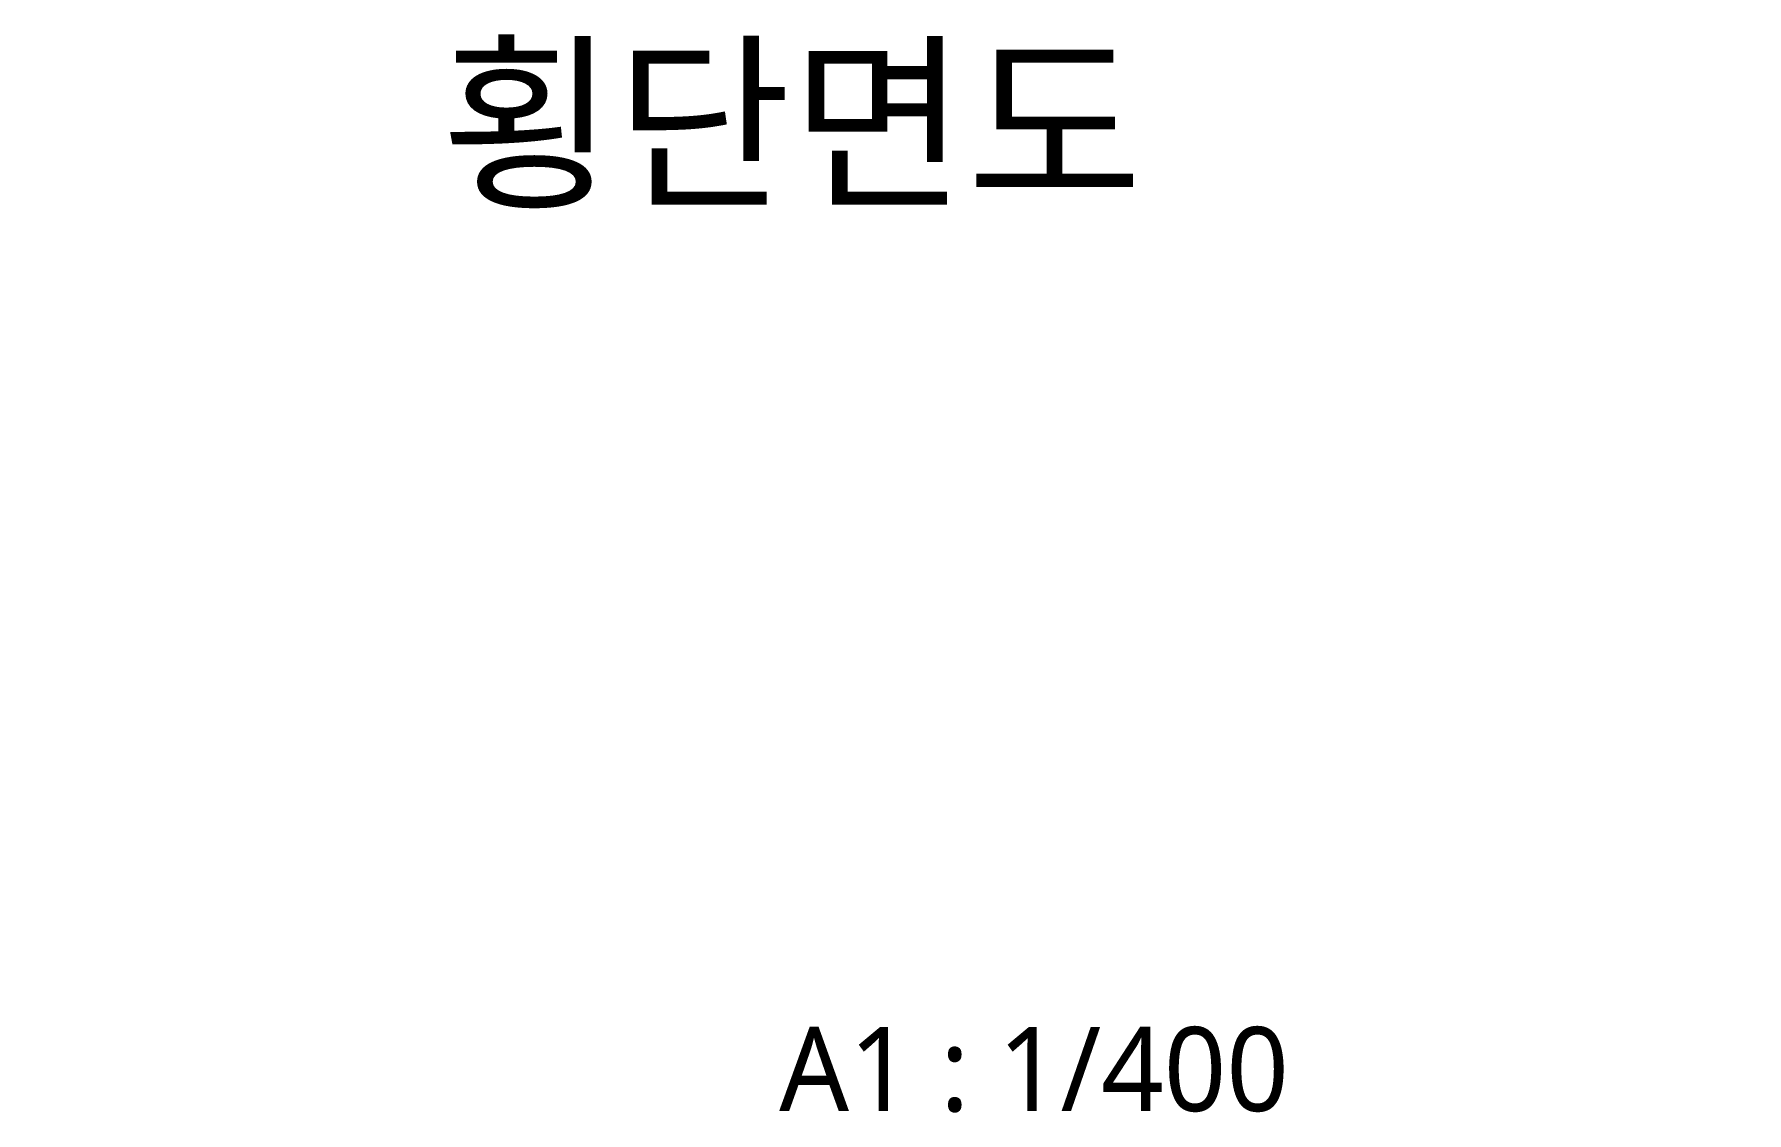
# Model space of a CAD drawing. Header units: millimetres. Extents: x -408440 to 245560, y -226171 to -13195.
# Drawn here: x 221097 to 245560, y -196836 to -181432 of the extents above; entities that cross this region are included whole.
import ezdxf
from ezdxf.enums import TextEntityAlignment as Align
from ezdxf.xclip import XClip

# ---------------------------------------------------------------- set-up
doc = ezdxf.new("R2010")
doc.units = ezdxf.units.MM
doc.header["$LTSCALE"] = 5
doc.header["$MEASUREMENT"] = 0
doc.layers.get('0').update_dxf_attribs({"linetype": 'CONTINUOUS'})
for name, color, linetype, lineweight in [('A-BORD-TEXT', 3, 'CONTINUOUS', 25), ('A-XXXX-FIN2', 6, 'CONTINUOUS', 20), ('A-XXXX-INSL2', 8, 'CONTINUOUS', 18)]:
    doc.layers.add(name, color=color, linetype=linetype, lineweight=lineweight)
doc.styles.add('맑은고딕', font='malgun.ttf')

# ---------------------------------------------------------------- blocks, each defined once
blk = doc.blocks.new('지하2층')
at = {"layer": 'A-XXXX-FIN2'}
blk.add_line((4801923.8, -391118.7), (4878823.8, -391118.7), dxfattribs=at)
at = {"layer": 'A-XXXX-INSL2'}
blk.add_line((4801923.8, -391268.7), (4878823.8, -391268.7), dxfattribs=at)
blk.add_lwpolyline([(4849810.3, -391382.4, -1.37259), (4849757.3, -391382.4), (4849780.3, -391305.1, 1.37259), (4849727.3, -391305.1), (4849750.3, -391382.4, -1.37259), (4849697.3, -391382.4), (4849720.3, -391305.1, 1.37259), (4849667.3, -391305.1), (4849690.3, -391382.4, -1.37259), (4849637.3, -391382.4), (4849660.3, -391305.1, 1.37259), (4849607.3, -391305.1), (4849630.3, -391382.4, -1.37259), (4849577.3, -391382.4), (4849600.3, -391305.1, 1.37259), (4849547.3, -391305.1), (4849570.3, -391382.4, -1.37259), (4849517.3, -391382.4), (4849540.3, -391305.1, 1.37259), (4849487.3, -391305.1), (4849510.3, -391382.4, -1.37259), (4849457.3, -391382.4), (4849480.3, -391305.1, 1.37259), (4849427.3, -391305.1), (4849450.3, -391382.4, -1.37259), (4849397.3, -391382.4), (4849420.3, -391305.1, 1.37259), (4849367.3, -391305.1), (4849390.3, -391382.4, -1.37259), (4849337.3, -391382.4), (4849360.3, -391305.1, 1.37259), (4849307.3, -391305.1), (4849330.3, -391382.4, -1.37259), (4849277.3, -391382.4), (4849300.3, -391305.1, 1.37259), (4849247.3, -391305.1), (4849270.3, -391382.4, -1.37259), (4849217.3, -391382.4), (4849240.3, -391305.1, 1.37259), (4849187.3, -391305.1), (4849210.3, -391382.4, -1.37259), (4849157.3, -391382.4), (4849180.3, -391305.1, 1.37259), (4849127.3, -391305.1), (4849150.3, -391382.4, -1.37259), (4849097.3, -391382.4), (4849120.3, -391305.1, 1.37259), (4849067.3, -391305.1), (4849090.3, -391382.4, -1.37259), (4849037.3, -391382.4), (4849060.3, -391305.1, 1.37259), (4849007.3, -391305.1), (4849030.3, -391382.4, -1.37259), (4848977.3, -391382.4), (4849000.3, -391305.1, 1.37259), (4848947.3, -391305.1), (4848970.3, -391382.4, -1.37259), (4848917.3, -391382.4), (4848940.3, -391305.1, 1.37259), (4848887.3, -391305.1), (4848910.3, -391382.4, -1.37259), (4848857.3, -391382.4), (4848880.3, -391305.1, 1.37259), (4848827.3, -391305.1), (4848850.3, -391382.4, -1.37259), (4848797.3, -391382.4), (4848820.3, -391305.1, 1.37259), (4848767.3, -391305.1), (4848790.3, -391382.4, -1.37259), (4848737.3, -391382.4), (4848760.3, -391305.1, 1.37259), (4848707.3, -391305.1), (4848730.3, -391382.4, -1.37259), (4848677.3, -391382.4), (4848700.3, -391305.1, 1.37259), (4848647.3, -391305.1), (4848670.3, -391382.4, -1.37259), (4848617.3, -391382.4), (4848640.3, -391305.1, 1.37259), (4848587.3, -391305.1), (4848610.3, -391382.4, -1.37259), (4848557.3, -391382.4), (4848580.3, -391305.1, 1.37259), (4848527.3, -391305.1), (4848550.3, -391382.4, -1.37259), (4848497.3, -391382.4), (4848520.3, -391305.1, 1.37259), (4848467.3, -391305.1), (4848490.3, -391382.4, -1.37259), (4848437.3, -391382.4), (4848460.3, -391305.1, 1.37259), (4848407.3, -391305.1), (4848430.3, -391382.4, -1.37259), (4848377.3, -391382.4), (4848400.3, -391305.1, 1.37259), (4848347.3, -391305.1), (4848370.3, -391382.4, -1.37259), (4848317.3, -391382.4), (4848340.3, -391305.1, 1.37259), (4848287.3, -391305.1), (4848310.3, -391382.4, -1.37259), (4848257.3, -391382.4), (4848280.3, -391305.1, 1.37259), (4848227.3, -391305.1), (4848250.3, -391382.4, -1.37259), (4848197.3, -391382.4), (4848220.3, -391305.1, 1.37259), (4848167.3, -391305.1), (4848190.3, -391382.4, -1.37259), (4848137.3, -391382.4), (4848160.3, -391305.1, 1.37259), (4848107.3, -391305.1), (4848130.3, -391382.4, -1.37259), (4848077.3, -391382.4), (4848100.3, -391305.1, 1.37259), (4848047.3, -391305.1), (4848070.3, -391382.4, -1.37259), (4848017.3, -391382.4), (4848040.3, -391305.1, 1.37259), (4847987.3, -391305.1), (4848010.3, -391382.4, -1.37259), (4847957.3, -391382.4), (4847980.3, -391305.1, 1.37259), (4847927.3, -391305.1), (4847950.3, -391382.4, -1.37259), (4847897.3, -391382.4), (4847920.3, -391305.1, 1.37259), (4847867.3, -391305.1), (4847890.3, -391382.4, -1.37259), (4847837.3, -391382.4), (4847860.3, -391305.1, 1.37259), (4847807.3, -391305.1), (4847830.3, -391382.4, -1.37259), (4847777.3, -391382.4), (4847800.3, -391305.1, 1.37259), (4847747.3, -391305.1), (4847770.3, -391382.4, -1.37259), (4847717.3, -391382.4), (4847740.3, -391305.1, 1.37259), (4847687.3, -391305.1), (4847710.3, -391382.4, -1.37259), (4847657.3, -391382.4), (4847680.3, -391305.1, 1.37259), (4847627.3, -391305.1), (4847650.3, -391382.4, -1.37259), (4847597.3, -391382.4), (4847620.3, -391305.1, 1.37259), (4847567.3, -391305.1), (4847590.3, -391382.4, -1.37259), (4847537.3, -391382.4), (4847560.3, -391305.1, 1.37259), (4847507.3, -391305.1), (4847530.3, -391382.4, -1.37259), (4847477.3, -391382.4), (4847500.3, -391305.1, 1.37259), (4847447.3, -391305.1), (4847470.3, -391382.4, -1.37259), (4847417.3, -391382.4), (4847440.3, -391305.1, 1.37259), (4847387.3, -391305.1), (4847410.3, -391382.4, -1.37259), (4847357.3, -391382.4), (4847380.3, -391305.1, 1.37259), (4847327.3, -391305.1), (4847350.3, -391382.4, -1.37259), (4847297.3, -391382.4), (4847320.3, -391305.1, 1.37259), (4847267.3, -391305.1), (4847290.3, -391382.4, -1.37259), (4847237.3, -391382.4), (4847260.3, -391305.1, 1.37259), (4847207.3, -391305.1), (4847230.3, -391382.4, -1.37259), (4847177.3, -391382.4), (4847200.3, -391305.1, 1.37259), (4847147.3, -391305.1), (4847170.3, -391382.4, -1.37259), (4847117.3, -391382.4), (4847140.3, -391305.1, 1.37259), (4847087.3, -391305.1), (4847110.3, -391382.4, -1.37259), (4847057.3, -391382.4), (4847080.3, -391305.1, 1.37259), (4847027.3, -391305.1), (4847050.3, -391382.4, -1.37259), (4846997.3, -391382.4), (4847020.3, -391305.1, 1.37259), (4846967.3, -391305.1), (4846990.3, -391382.4, -1.37259), (4846937.3, -391382.4), (4846960.3, -391305.1, 1.37259), (4846907.3, -391305.1), (4846930.3, -391382.4, -1.37259), (4846877.3, -391382.4), (4846900.3, -391305.1, 1.37259), (4846847.3, -391305.1), (4846870.3, -391382.4, -1.37259), (4846817.3, -391382.4), (4846840.3, -391305.1, 1.37259), (4846787.3, -391305.1), (4846810.3, -391382.4, -1.37259), (4846757.3, -391382.4), (4846780.3, -391305.1, 1.37259), (4846727.3, -391305.1), (4846750.3, -391382.4, -1.37259), (4846697.3, -391382.4), (4846720.3, -391305.1, 1.37259), (4846667.3, -391305.1), (4846690.3, -391382.4, -1.37259), (4846637.3, -391382.4), (4846660.3, -391305.1, 1.37259), (4846607.3, -391305.1), (4846630.3, -391382.4, -1.37259), (4846577.3, -391382.4), (4846600.3, -391305.1, 1.37259), (4846547.3, -391305.1), (4846570.3, -391382.4, -1.37259), (4846517.3, -391382.4), (4846540.3, -391305.1, 1.37259), (4846487.3, -391305.1), (4846510.3, -391382.4, -1.37259), (4846457.3, -391382.4), (4846480.3, -391305.1, 1.37259), (4846427.3, -391305.1), (4846450.3, -391382.4, -1.37259), (4846397.3, -391382.4), (4846420.3, -391305.1, 1.37259), (4846367.3, -391305.1), (4846390.3, -391382.4, -1.37259), (4846337.3, -391382.4), (4846360.3, -391305.1, 1.37259), (4846307.3, -391305.1), (4846330.3, -391382.4, -1.37259), (4846277.3, -391382.4), (4846300.3, -391305.1, 1.37259), (4846247.3, -391305.1), (4846270.3, -391382.4, -1.37259), (4846217.3, -391382.4), (4846240.3, -391305.1, 1.37259), (4846187.3, -391305.1), (4846210.3, -391382.4, -1.37259), (4846157.3, -391382.4), (4846180.3, -391305.1, 1.37259), (4846127.3, -391305.1), (4846150.3, -391382.4, -1.37259), (4846097.3, -391382.4), (4846120.3, -391305.1, 1.37259), (4846067.3, -391305.1), (4846090.3, -391382.4, -1.37259), (4846037.3, -391382.4), (4846060.3, -391305.1, 1.37259), (4846007.3, -391305.1), (4846030.3, -391382.4, -1.37259), (4845977.3, -391382.4), (4846000.3, -391305.1, 1.37259), (4845947.3, -391305.1), (4845970.3, -391382.4, -1.37259), (4845917.3, -391382.4), (4845940.3, -391305.1, 1.37259), (4845887.3, -391305.1), (4845910.3, -391382.4, -1.37259), (4845857.3, -391382.4), (4845880.3, -391305.1, 1.37259), (4845827.3, -391305.1), (4845850.3, -391382.4, -1.37259), (4845797.3, -391382.4), (4845820.3, -391305.1, 1.37259), (4845767.3, -391305.1), (4845790.3, -391382.4, -1.37259), (4845737.3, -391382.4), (4845760.3, -391305.1, 1.37259), (4845707.3, -391305.1), (4845730.3, -391382.4, -1.37259), (4845677.3, -391382.4), (4845700.3, -391305.1, 1.37259), (4845647.3, -391305.1), (4845670.3, -391382.4, -1.37259), (4845617.3, -391382.4), (4845640.3, -391305.1, 1.37259), (4845587.3, -391305.1), (4845610.3, -391382.4, -1.37259), (4845557.3, -391382.4), (4845580.3, -391305.1, 1.37259), (4845527.3, -391305.1), (4845550.3, -391382.4, -1.37259), (4845497.3, -391382.4), (4845520.3, -391305.1, 1.37259), (4845467.3, -391305.1), (4845490.3, -391382.4, -1.37259), (4845437.3, -391382.4), (4845460.3, -391305.1, 1.37259), (4845407.3, -391305.1), (4845430.3, -391382.4, -1.37259), (4845377.3, -391382.4), (4845400.3, -391305.1, 1.37259), (4845347.3, -391305.1), (4845370.3, -391382.4, -1.37259), (4845317.3, -391382.4), (4845340.3, -391305.1, 1.37259), (4845287.3, -391305.1), (4845310.3, -391382.4, -1.37259), (4845257.3, -391382.4), (4845280.3, -391305.1, 1.37259), (4845227.3, -391305.1), (4845250.3, -391382.4, -1.37259), (4845197.3, -391382.4), (4845220.3, -391305.1, 1.37259), (4845167.3, -391305.1), (4845190.3, -391382.4, -1.37259), (4845137.3, -391382.4), (4845160.3, -391305.1, 1.37259), (4845107.3, -391305.1), (4845130.3, -391382.4, -1.37259), (4845077.3, -391382.4), (4845100.3, -391305.1, 1.37259), (4845047.3, -391305.1), (4845070.3, -391382.4, -1.37259), (4845017.3, -391382.4), (4845040.3, -391305.1, 1.37259), (4844987.3, -391305.1), (4845010.3, -391382.4, -1.37259), (4844957.3, -391382.4), (4844980.3, -391305.1, 1.37259), (4844927.3, -391305.1), (4844950.3, -391382.4, -1.37259), (4844897.3, -391382.4), (4844920.3, -391305.1, 1.37259), (4844867.3, -391305.1), (4844890.3, -391382.4, -1.37259), (4844837.3, -391382.4), (4844860.3, -391305.1, 1.37259), (4844807.3, -391305.1), (4844830.3, -391382.4, -1.37259), (4844777.3, -391382.4), (4844800.3, -391305.1, 1.37259), (4844747.3, -391305.1), (4844770.3, -391382.4, -1.37259), (4844717.3, -391382.4), (4844740.3, -391305.1, 1.37259), (4844687.3, -391305.1), (4844710.3, -391382.4, -1.37259), (4844657.3, -391382.4), (4844680.3, -391305.1, 1.37259), (4844627.3, -391305.1), (4844650.3, -391382.4, -1.37259), (4844597.3, -391382.4), (4844620.3, -391305.1, 1.37259), (4844567.3, -391305.1), (4844590.3, -391382.4, -1.37259), (4844537.3, -391382.4), (4844560.3, -391305.1, 1.37259), (4844507.3, -391305.1), (4844530.3, -391382.4, -1.37259), (4844477.3, -391382.4), (4844500.3, -391305.1, 1.37259), (4844447.3, -391305.1), (4844470.3, -391382.4, -1.37259), (4844417.3, -391382.4), (4844440.3, -391305.1, 1.37259), (4844387.3, -391305.1), (4844410.3, -391382.4, -1.37259), (4844357.3, -391382.4), (4844380.3, -391305.1, 1.37259), (4844327.3, -391305.1), (4844350.3, -391382.4, -1.37259), (4844297.3, -391382.4), (4844320.3, -391305.1, 1.37259), (4844267.3, -391305.1), (4844290.3, -391382.4, -1.37259), (4844237.3, -391382.4), (4844260.3, -391305.1, 1.37259), (4844207.3, -391305.1), (4844230.3, -391382.4, -1.37259), (4844177.3, -391382.4), (4844200.3, -391305.1, 1.37259), (4844147.3, -391305.1), (4844170.3, -391382.4, -1.37259), (4844117.3, -391382.4), (4844140.3, -391305.1, 1.37259), (4844087.3, -391305.1), (4844110.3, -391382.4, -1.37259), (4844057.3, -391382.4), (4844080.3, -391305.1, 1.37259), (4844027.3, -391305.1), (4844050.3, -391382.4, -1.37259), (4843997.3, -391382.4), (4844020.3, -391305.1, 1.37259), (4843967.3, -391305.1), (4843990.3, -391382.4, -1.37259), (4843937.3, -391382.4), (4843960.3, -391305.1, 1.37259), (4843907.3, -391305.1), (4843930.3, -391382.4, -1.37259), (4843877.3, -391382.4), (4843900.3, -391305.1, 1.37259), (4843847.3, -391305.1), (4843870.3, -391382.4, -1.37259), (4843817.3, -391382.4), (4843840.3, -391305.1, 1.37259), (4843787.3, -391305.1), (4843810.3, -391382.4, -1.37259), (4843757.3, -391382.4), (4843780.3, -391305.1, 1.37259), (4843727.3, -391305.1), (4843750.3, -391382.4, -1.37259), (4843697.3, -391382.4), (4843720.3, -391305.1, 1.37259), (4843667.3, -391305.1), (4843690.3, -391382.4, -1.37259), (4843637.3, -391382.4), (4843660.3, -391305.1, 1.37259), (4843607.3, -391305.1), (4843630.3, -391382.4, -1.37259), (4843577.3, -391382.4), (4843600.3, -391305.1, 1.37259), (4843547.3, -391305.1), (4843570.3, -391382.4, -1.37259), (4843517.3, -391382.4), (4843540.3, -391305.1, 1.37259), (4843487.3, -391305.1), (4843510.3, -391382.4, -1.37259), (4843457.3, -391382.4), (4843480.3, -391305.1, 1.37259), (4843427.3, -391305.1), (4843450.3, -391382.4, -1.37259), (4843397.3, -391382.4), (4843420.3, -391305.1, 1.37259), (4843367.3, -391305.1), (4843390.3, -391382.4, -1.37259), (4843337.3, -391382.4), (4843360.3, -391305.1, 1.37259), (4843307.3, -391305.1), (4843330.3, -391382.4, -1.37259), (4843277.3, -391382.4), (4843300.3, -391305.1, 1.37259), (4843247.3, -391305.1), (4843270.3, -391382.4, -1.37259), (4843217.3, -391382.4), (4843240.3, -391305.1, 1.37259), (4843187.3, -391305.1), (4843210.3, -391382.4, -1.37259), (4843157.3, -391382.4), (4843180.3, -391305.1, 1.37259), (4843127.3, -391305.1), (4843150.3, -391382.4, -1.37259), (4843097.3, -391382.4), (4843120.3, -391305.1, 1.37259), (4843067.3, -391305.1), (4843090.3, -391382.4, -1.37259), (4843037.3, -391382.4), (4843060.3, -391305.1, 1.37259), (4843007.3, -391305.1), (4843030.3, -391382.4, -1.37259), (4842977.3, -391382.4), (4843000.3, -391305.1, 1.37259), (4842947.3, -391305.1), (4842970.3, -391382.4, -1.37259), (4842917.3, -391382.4), (4842940.3, -391305.1, 1.37259), (4842887.3, -391305.1), (4842910.3, -391382.4, -1.37259), (4842857.3, -391382.4), (4842880.3, -391305.1, 1.37259), (4842827.3, -391305.1), (4842850.3, -391382.4, -1.37259), (4842797.3, -391382.4), (4842820.3, -391305.1, 1.37259), (4842767.3, -391305.1), (4842790.3, -391382.4, -1.37259), (4842737.3, -391382.4), (4842760.3, -391305.1, 1.37259), (4842707.3, -391305.1), (4842730.3, -391382.4, -1.37259), (4842677.3, -391382.4), (4842700.3, -391305.1, 1.37259), (4842647.3, -391305.1), (4842670.3, -391382.4, -1.37259), (4842617.3, -391382.4), (4842640.3, -391305.1, 1.37259), (4842587.3, -391305.1), (4842610.3, -391382.4, -1.37259), (4842557.3, -391382.4), (4842580.3, -391305.1, 1.37259), (4842527.3, -391305.1), (4842550.3, -391382.4, -1.37259), (4842497.3, -391382.4), (4842520.3, -391305.1, 1.37259), (4842467.3, -391305.1), (4842490.3, -391382.4, -1.37259), (4842437.3, -391382.4), (4842460.3, -391305.1, 1.37259), (4842407.3, -391305.1), (4842430.3, -391382.4, -1.37259), (4842377.3, -391382.4), (4842400.3, -391305.1, 1.37259), (4842347.3, -391305.1), (4842370.3, -391382.4, -1.37259), (4842317.3, -391382.4), (4842340.3, -391305.1, 1.37259), (4842287.3, -391305.1), (4842310.3, -391382.4, -1.37259), (4842257.3, -391382.4), (4842280.3, -391305.1, 1.37259), (4842227.3, -391305.1), (4842250.3, -391382.4, -1.37259), (4842197.3, -391382.4), (4842220.3, -391305.1, 1.37259), (4842167.3, -391305.1), (4842190.3, -391382.4, -1.37259), (4842137.3, -391382.4), (4842160.3, -391305.1, 1.37259), (4842107.3, -391305.1), (4842130.3, -391382.4, -1.37259), (4842077.3, -391382.4), (4842100.3, -391305.1, 1.37259), (4842047.3, -391305.1), (4842070.3, -391382.4, -1.37259), (4842017.3, -391382.4), (4842040.3, -391305.1, 1.37259), (4841987.3, -391305.1), (4842010.3, -391382.4, -1.37259), (4841957.3, -391382.4), (4841980.3, -391305.1, 1.37259), (4841927.3, -391305.1), (4841950.3, -391382.4, -1.37259), (4841897.3, -391382.4), (4841920.3, -391305.1, 1.37259), (4841867.3, -391305.1), (4841890.3, -391382.4, -1.37259), (4841837.3, -391382.4), (4841860.3, -391305.1, 1.37259), (4841807.3, -391305.1), (4841830.3, -391382.4, -1.37259), (4841777.3, -391382.4), (4841800.3, -391305.1, 1.37259), (4841747.3, -391305.1), (4841770.3, -391382.4, -1.37259), (4841717.3, -391382.4), (4841740.3, -391305.1, 1.37259), (4841687.3, -391305.1), (4841710.3, -391382.4, -1.37259), (4841657.3, -391382.4), (4841680.3, -391305.1, 1.37259), (4841627.3, -391305.1), (4841650.3, -391382.4, -1.37259), (4841597.3, -391382.4), (4841620.3, -391305.1, 1.37259), (4841567.3, -391305.1), (4841590.3, -391382.4, -1.37259), (4841537.3, -391382.4), (4841560.3, -391305.1, 1.37259), (4841507.3, -391305.1), (4841530.3, -391382.4, -1.37259), (4841477.3, -391382.4), (4841500.3, -391305.1, 1.37259), (4841447.3, -391305.1), (4841470.3, -391382.4, -1.37259), (4841417.3, -391382.4), (4841440.3, -391305.1, 1.37259), (4841387.3, -391305.1), (4841410.3, -391382.4, -1.37259), (4841357.3, -391382.4), (4841380.3, -391305.1, 1.37259), (4841327.3, -391305.1), (4841350.3, -391382.4, -1.37259), (4841297.3, -391382.4), (4841320.3, -391305.1, 1.37259), (4841267.3, -391305.1), (4841290.3, -391382.4, -1.37259), (4841237.3, -391382.4), (4841260.3, -391305.1, 1.37259), (4841207.3, -391305.1), (4841230.3, -391382.4, -1.37259), (4841177.3, -391382.4), (4841200.3, -391305.1, 1.37259), (4841147.3, -391305.1), (4841170.3, -391382.4, -1.37259), (4841117.3, -391382.4), (4841140.3, -391305.1, 1.37259), (4841087.3, -391305.1), (4841110.3, -391382.4, -1.37259), (4841057.3, -391382.4), (4841080.3, -391305.1, 1.37259), (4841027.3, -391305.1), (4841050.3, -391382.4, -1.37259), (4840997.3, -391382.4), (4841020.3, -391305.1, 1.37259), (4840967.3, -391305.1), (4840990.3, -391382.4, -1.37259), (4840937.3, -391382.4), (4840960.3, -391305.1, 1.37259), (4840907.3, -391305.1), (4840930.3, -391382.4, -1.37259), (4840877.3, -391382.4), (4840900.3, -391305.1, 1.37259), (4840847.3, -391305.1), (4840870.3, -391382.4, -1.37259), (4840817.3, -391382.4), (4840840.3, -391305.1, 1.37259), (4840787.3, -391305.1), (4840810.3, -391382.4, -1.37259), (4840757.3, -391382.4), (4840780.3, -391305.1, 1.37259), (4840727.3, -391305.1), (4840750.3, -391382.4, -1.37259), (4840697.3, -391382.4), (4840720.3, -391305.1, 1.37259), (4840667.3, -391305.1), (4840690.3, -391382.4, -1.37259), (4840637.3, -391382.4), (4840660.3, -391305.1, 1.37259), (4840607.3, -391305.1), (4840630.3, -391382.4, -1.37259), (4840577.3, -391382.4), (4840600.3, -391305.1, 1.37259), (4840547.3, -391305.1), (4840570.3, -391382.4, -1.37259), (4840517.3, -391382.4), (4840540.3, -391305.1, 1.37259), (4840487.3, -391305.1), (4840510.3, -391382.4, -1.37259), (4840457.3, -391382.4), (4840480.3, -391305.1, 1.37259), (4840427.3, -391305.1), (4840450.3, -391382.4, -1.37259), (4840397.3, -391382.4), (4840420.3, -391305.1, 1.37259), (4840367.3, -391305.1), (4840390.3, -391382.4, -1.37259), (4840337.3, -391382.4), (4840360.3, -391305.1, 1.37259), (4840307.3, -391305.1), (4840330.3, -391382.4, -1.37259), (4840277.3, -391382.4), (4840300.3, -391305.1, 1.37259), (4840247.3, -391305.1), (4840270.3, -391382.4, -1.37259), (4840217.3, -391382.4), (4840240.3, -391305.1, 1.37259), (4840187.3, -391305.1), (4840210.3, -391382.4, -1.37259), (4840157.3, -391382.4), (4840180.3, -391305.1, 1.37259), (4840127.3, -391305.1), (4840150.3, -391382.4, -1.37259), (4840097.3, -391382.4), (4840120.3, -391305.1, 1.37259), (4840067.3, -391305.1), (4840090.3, -391382.4, -1.37259), (4840037.3, -391382.4), (4840060.3, -391305.1, 1.37259), (4840007.3, -391305.1), (4840030.3, -391382.4, -1.37259), (4839977.3, -391382.4), (4840000.3, -391305.1, 1.37259), (4839947.3, -391305.1)], format="xyb", dxfattribs=at)

msp = doc.modelspace()

# ---------------------------------------------------------------- block references
ref = msp.add_blockref('지하2층', (-11878841.9, 782809.4), dxfattribs=dict(xscale=2.5, yscale=2.5, zscale=2.5))
XClip(ref).set_block_clipping_path([(4808205.797060851, -403539.763741599), (4837560.757056457, -389539.1669572717)])

# ---------------------------------------------------------------- texts
at = {"layer": 'A-BORD-TEXT', "style": '맑은고딕'}
msp.add_text('횡단면도', height=2000, dxfattribs=at).set_placement((231910, -182710), align=Align.MIDDLE_CENTER)
msp.add_text('A1 : 1/400', height=1200, dxfattribs=at).set_placement((231738.2, -196812.5))

doc.saveas('drawing.dxf')
